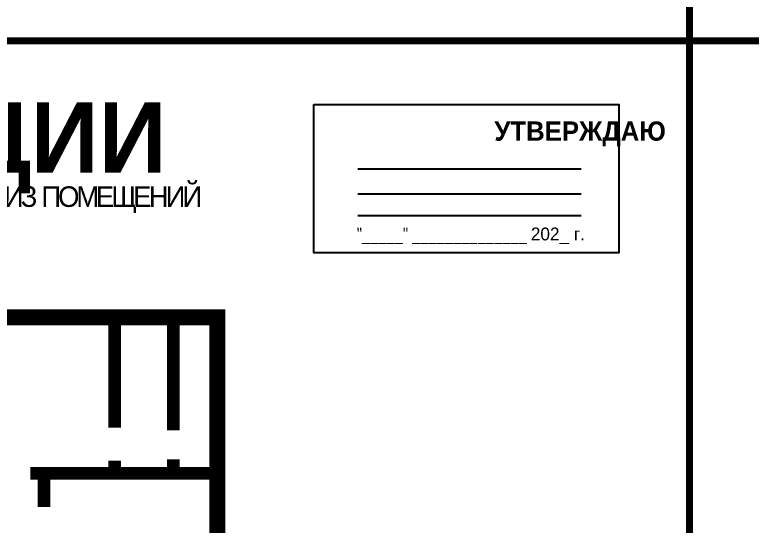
# Model space of a CAD drawing. Header units: millimetres. Extents: x 13114 to 67229, y 22859 to 38520.
# Drawn here: x 24439.4 to 24668.9, y 24914.1 to 25073.2 of the extents above; entities that cross this region are included whole.
import ezdxf

# ---------------------------------------------------------------- set-up
doc = ezdxf.new("R2010")
doc.units = ezdxf.units.MM
doc.styles.add('обычный', font='arial.ttf')

msp = doc.modelspace()

# ---------------------------------------------------------------- linework, layer by layer
at = {"color": 6, "lineweight": 100}
for points in [[(24049.66, 25065.01), (24649.66, 25065.01), (24649.66, 25460.01), (24049.66, 25460.01)], [(24649.66, 25065.01), (25249.66, 25065.01), (25249.66, 25460.01), (24649.66, 25460.01)], [(24049.66, 24670.01), (24649.66, 24670.01), (24649.66, 25065.01), (24049.66, 25065.01)], [(24649.66, 24670.01), (25249.66, 24670.01), (25249.66, 25065.01), (24649.66, 25065.01)]]:
    msp.add_lwpolyline(points, close=True, dxfattribs=at)
msp.add_lwpolyline([(24532.6, 25045.18), (24627.61, 25045.18), (24627.61, 24998.97), (24532.6, 24998.97)], close=True)
for points in [[(24546.35, 25025.13), (24615.88, 25025.13)], [(24546.35, 25017.37), (24615.88, 25017.37)], [(24546.35, 25010.58), (24615.88, 25010.58)]]:
    msp.add_lwpolyline(points)
at = {"lineweight": 0}
for points, const_width in [([(24220.53, 24799.41), (24220.53, 24791.37), (24502.57, 24791.37), (24502.57, 24978.94), (24328.53, 24978.94)], 5), ([(24488.82, 24979.05), (24488.82, 24943.64)], 4), ([(24470.56, 24944.47), (24470.56, 24978.01)], 4), ([(24444.29, 24930.31), (24503.02, 24930.31), (24470.56, 24930.31), (24470.56, 24934.21)], 4), ([(24488.82, 24930.31), (24488.82, 24934.66)], 4), ([(24448.55, 24930.31), (24448.55, 24919.81)], 4)]:
    msp.add_lwpolyline(points, dxfattribs=dict(at, const_width=const_width))

# ---------------------------------------------------------------- texts
at = {"lineweight": 0, "style": 'обычный'}
for s, insert, char_height, width, attachment_point in [('{\\fProxima Nova Rg|b1|i0|c204|p2;ПЛАН ЭВАКУАЦИИ}', (24209.56, 25045.93), 22, 493.8901, 1), ('\\pi-18,l18,t18;{\\fProxima Nova Rg|b1|i0|c204|p2;УТВЕРЖДАЮ\\H1.1997x; }', (24615.55, 25036.06), 6, 126.6484, 5), ('{\\fArial Narrow|b0|i0|c204|p34;"_____" ______________ \\fProxima Nova Rg|b0|i0|c204|p2;202_ г. }', (24581.51, 25004.3), 4, 78.6503, 5)]:
    msp.add_mtext(s, dxfattribs=dict(at, insert=insert, char_height=char_height, width=width, attachment_point=attachment_point))
at = {"color": 0, "lineweight": 0, "insert": (24359.42, 25019.88), "char_height": 8, "width": 449.2158, "attachment_point": 5, "style": 'обычный'}
msp.add_mtext('{\\fArial Black|b1|i0|c204|p34;\\H2x;\\T0.85;  \\fArial Narrow|b0|i0|c204|p34;\\H0.8x;\\W0.9;\\P\\fProxima Nova Rg|b0|i0|c204|p2;\\H0.5x;\\W1;\\C256;ПРИ ПОЖАРЕ  ИЛИ ДРУГИХ ЧРЕЗВЫЧАЙНЫХ СИТУАЦИЯХ  ИЗ ПОМЕЩЕНИЙ \\fProxima Nova Rg|b1|i0|c204|p2;\\H1.25x;\\P ЦЭО: БНС  ОЭС 2 ЭТАЖ}', dxfattribs=at)

doc.saveas('drawing.dxf')
